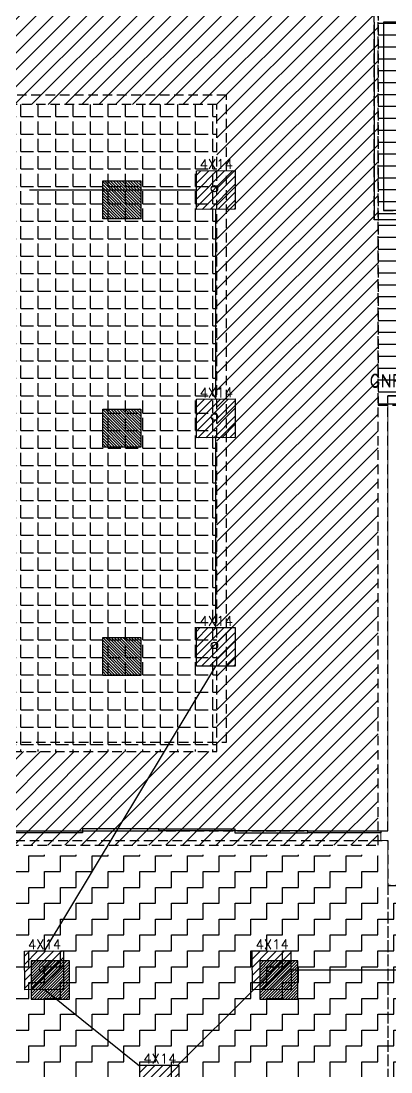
# Model space of a CAD drawing. Header units: inches. Extents: x 567115 to 582893, y 124948 to 133566.
# Drawn here: x 575163 to 575746, y 128734 to 130391 of the extents above; entities that cross this region are included whole.
import ezdxf

# ---------------------------------------------------------------- set-up
doc = ezdxf.new("R2010")
doc.units = ezdxf.units.IN
doc.header["$MEASUREMENT"] = 0
doc.linetypes.add('DASHED', pattern=[0.75, 0.5, -0.25])
doc.layers.add('bargh', color=2, linetype='Continuous', plot=False)
for name, color, linetype in [('Door', 1, 'Continuous'), ('kazeb', 15, 'Continuous'), ('khatchin', 15, 'DASHED'), ('LIGHTING', 3, 'Continuous'), ('LIGHTING WIRE', 4, 'Continuous'), ('wall kanaf', 4, 'Continuous')]:
    doc.layers.add(name, color=color, linetype=linetype)
doc.styles.add('ROMANS', font='romans.shx')

# ---------------------------------------------------------------- blocks, each defined once
blk = doc.blocks.new('barh')
at = {"layer": 'bargh', "ltscale": 80}
h = blk.add_hatch(dxfattribs=at)
h.set_pattern_fill('ANSI31', color=256)
h.set_pattern_definition([(45, (-26898.8397, -10198.602), (-2.24506403, 2.24506403), [])])
h.paths.add_polyline_path([(60, 60), (0, 60), (0, 0), (60, 0)])
blk.add_lwpolyline([(60, 60), (0, 60), (0, 0), (60, 0)], close=True, dxfattribs=at)
blk = doc.blocks.new('4X14TO')
at = {"layer": 'LIGHTING'}
h = blk.add_hatch(dxfattribs=at)
h.set_pattern_fill('ANSI31', color=30, scale=70, style=0)
h.set_pattern_definition([(45, (-31130.77, -3717.395), (-6.1871843, 6.1871843), [])])
h.paths.add_polyline_path([(-60, 60), (0, 60), (0, 0), (-60, 0)])
at = {"layer": 'LIGHTING', "color": 3}
blk.add_lwpolyline([(-60, 60), (0, 60), (0, 0), (-60, 0)], close=True, dxfattribs=at)
at = {"layer": 'LIGHTING', "color": 2}
blk.add_circle((-32.2, 32), 4.96, dxfattribs=at)
at = {"layer": 'LIGHTING', "color": 2, "insert": (-3.4, 70.1), "char_height": 15, "attachment_point": 6, "style": 'ROMANS'}
blk.add_mtext('4X14', dxfattribs=at)

msp = doc.modelspace()

# ---------------------------------------------------------------- hatches: boundary and pattern name
at = {"layer": 'kazeb'}
h = msp.add_hatch(dxfattribs=at)
h.set_pattern_fill('ANSI31', color=256, scale=150)
h.paths.add_polyline_path([(575725.6, 130406.5), (574229.1, 130406.5), (574229.1, 129706.5), (574137.1, 129706.5), (574137.1, 129456.5), (574229.1, 129456.5), (574229.1, 129021), (574919.1, 129021), (574919.1, 129091.5), (575725.6, 129091.5)])
h.paths.add_polyline_path([(575471.6, 130259), (574451.6, 130259), (574451.6, 129239), (575471.6, 129239)], flags=16)
h = msp.add_hatch(dxfattribs=at)
h.set_pattern_fill('LINE', color=256, scale=150)
h.paths.add_polyline_path([(575725.6, 129785), (576557.6, 129785), (576557.6, 130406.5), (575725.6, 130406.5)])
h = msp.add_hatch(dxfattribs=at)
h.set_pattern_fill('ANGLE', color=256, scale=100, style=0)
h.set_pattern_definition([(0, (0, 0), (0, 27.5), [20, -7.5]), (90, (0, 0), (-27.5, 2e-15), [20, -7.5])])
h.paths.add_polyline_path([(575111.6, 129899), (574811.6, 129899), (574811.6, 129599), (575111.6, 129599)], flags=16)
h.paths.add_polyline_path([(575471.6, 130259), (574451.6, 130259), (574451.6, 129239), (575471.6, 129239)])
h = msp.add_hatch(dxfattribs=at)
h.set_pattern_fill('ZIGZAG', color=256, scale=200, style=0)
h.set_pattern_definition([(0, (0, -6e-11), (25, 25), [25, -25]), (90, (25, -6e-11), (-25, 25), [25, -25])])
h.paths.add_polyline_path([(576494.1, 128357.5), (576494.1, 129040.5), (575797.6, 129040.5), (575797.6, 129013), (575725.6, 129013), (575725.6, 129076.5), (575004.1, 129076.5), (575004.1, 128321.5), (575725.6, 128321.5), (575725.6, 128385), (575797.6, 128385), (575797.6, 128357.5)])

# ---------------------------------------------------------------- linework, layer by layer
at = {"layer": 'Door'}
for points in [[(575144.8, 129114.1), (575259.8, 129114.1), (575259.8, 129111.1), (575144.8, 129111.1)], [(575379.8, 129117.1), (575259.8, 129117.1), (575259.8, 129114.1), (575379.8, 129114.1)], [(575379.8, 129117.1), (575499.8, 129117.1), (575499.8, 129114.1), (575379.8, 129114.1)], [(575614.8, 129114.1), (575499.8, 129114.1), (575499.8, 129111.1), (575614.8, 129111.1)], [(575614.8, 129114.1), (575729.8, 129114.1), (575729.8, 129111.1), (575614.8, 129111.1)]]:
    msp.add_lwpolyline(points, close=True, dxfattribs=at)
at = {"layer": 'khatchin', "ltscale": 30}
for points in [[(574244.1, 129721.6), (574174.1, 129721.6), (574174.1, 129476.6), (574244.1, 129476.6), (574244.1, 129114.1), (575740.6, 129114.1), (575740.6, 129800.1), (576516.6, 129800.1), (576516.6, 130077.1), (575719.1, 130077.1), (575719.1, 130421.6), (574244.1, 130421.6), (574244.1, 129721.6)], [(575725.6, 130406.5), (574229.1, 130406.5), (574229.1, 129706.5), (574137.1, 129706.5), (574137.1, 129456.5), (574229.1, 129456.5), (574229.1, 129021), (574919.1, 129021), (574919.1, 129091.5), (575725.6, 129091.5), (575725.6, 130406.5)]]:
    msp.add_lwpolyline(points, dxfattribs=at)
for points in [[(575725.6, 129785), (576557.6, 129785), (576557.6, 130406.5), (575725.6, 130406.5)], [(575734.1, 130092.1), (576260.6, 130092.1), (576260.6, 130389.1), (575734.1, 130389.1)], [(575486.6, 130274.1), (574466.6, 130274.1), (574466.6, 129254.1), (575486.6, 129254.1)], [(575471.6, 130259), (574451.6, 130259), (574451.6, 129239), (575471.6, 129239)], [(575019.1, 129099.1), (575740.6, 129099.1), (575740.6, 128336.6), (575019.1, 128336.6)], [(575812.6, 129028.1), (575740.6, 129028.1), (575740.6, 128400.1), (575812.6, 128400.1)]]:
    msp.add_lwpolyline(points, close=True, dxfattribs=at)
at = {"layer": 'LIGHTING WIRE', "ltscale": 30}
for p, q in [((575439.9, 130123.9), (575176.3, 130123.9)), ((575469.8, 129794), (575470, 130094)), ((575469.8, 129434), (575469.8, 129734.1)), ((575199.8, 128864.1), (575349.6, 128743.9))]:
    msp.add_line(p, q, dxfattribs=at)
at = {"layer": 'LIGHTING WIRE'}
for p, q in [((575199.6, 128924), (575469.9, 129373.9)), ((575950.7, 128894.5), (575589.7, 128894.5)), ((575529.8, 128863.9), (575409.6, 128744))]:
    msp.add_line(p, q, dxfattribs=at)
at = {"layer": 'wall kanaf', "color": 15}
for p, q in [((575719.1, 130389.1), (575719.1, 130759.1)), ((576260.6, 130389.1), (575734.1, 130389.1)), ((576396.6, 129800.1), (575740.6, 129800.1)), ((575740.6, 129028.1), (575812.6, 129028.1))]:
    msp.add_line(p, q, dxfattribs=at)
at = {"layer": 'wall kanaf', "color": 15, "ltscale": 0.1}
for p, q in [((575719.1, 130389.1), (575719.1, 130077.1)), ((575734.1, 130389.1), (575734.1, 130092.1)), ((576155.6, 130092.1), (575734.1, 130092.1)), ((576155.6, 130077.1), (575719.1, 130077.1))]:
    msp.add_line(p, q, dxfattribs=at)
at = {"layer": 'wall kanaf', "color": 15, "lineweight": 20}
for p, q in [((575740.6, 129800.1), (575740.6, 129114.1)), ((575729.8, 129114.1), (575740.6, 129114.1)), ((575729.8, 129114.1), (575729.8, 129099.1)), ((575729.8, 129099.1), (575740.6, 129099.1)), ((575740.6, 129099.1), (575740.6, 129028.1))]:
    msp.add_line(p, q, dxfattribs=at)

# ---------------------------------------------------------------- block references
at = {"layer": 'bargh', "xscale": -1, "rotation": 180}
for p in [(575291.6, 130139), (575291.6, 129779), (575291.6, 129419)]:
    msp.add_blockref('barh', p, dxfattribs=at)
at = {"layer": 'bargh'}
for p in [(575179.1, 128849), (575539.1, 128849)]:
    msp.add_blockref('barh', p, dxfattribs=at)
at = {"layer": 'LIGHTING', "xscale": 1.015999999882655, "yscale": 1.015999999882655, "zscale": 1.015999999882655, "rotation": 0.200699017566844}
for p in [(575500.4, 130094), (575500.4, 129734), (575500.4, 129374), (575229.8, 128864), (575588.4, 128864), (575411.5, 128684)]:
    msp.add_blockref('4X14TO', p, dxfattribs=at)

# ---------------------------------------------------------------- texts
at = {"layer": 'LIGHTING', "color": 2, "ltscale": 8, "style": 'ROMANS'}
for p in [(575711.8, 129813.8), (575711.8, 129814.4)]:
    msp.add_text('GNP5-7', height=19, dxfattribs=at).set_placement(p)

doc.saveas('drawing.dxf')
